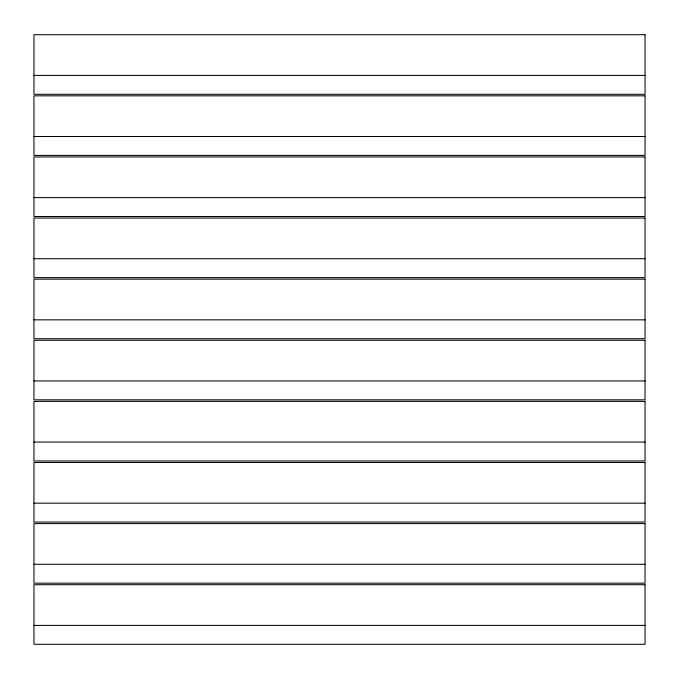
<?xml version="1.0" encoding="UTF-8"?>
<svg xmlns="http://www.w3.org/2000/svg" width="679" height="679" viewBox="0 0 679 679"><rect width="100%" height="100%" fill="white"/><g stroke="black" fill="none" stroke-linecap="round" stroke-linejoin="round"><path stroke-width="1.02" d="M33.95 75.403L645.05 75.403M33.95 136.513L645.05 136.513M33.95 197.623L645.05 197.623M33.95 258.733L645.05 258.733M33.95 319.843L645.05 319.843M33.95 380.953L645.05 380.953M33.95 442.063L645.05 442.063M33.95 503.173L645.05 503.173M33.95 564.283L645.05 564.283M33.95 625.393L645.05 625.393M645.05 34.722L33.95 34.722L33.95 94.288L645.05 94.288L645.05 34.722M645.05 95.832L33.95 95.832L33.95 155.398L645.05 155.398L645.05 95.832M645.05 156.942L33.95 156.942L33.95 216.508L645.05 216.508L645.05 156.942M645.05 218.052L33.95 218.052L33.95 277.618L645.05 277.618L645.05 218.052M645.05 279.162L33.95 279.162L33.95 338.728L645.05 338.728L645.05 279.162M645.05 340.272L33.95 340.272L33.95 399.838L645.05 399.838L645.05 340.272M645.05 401.382L33.95 401.382L33.95 460.948L645.05 460.948L645.05 401.382M645.05 462.492L33.95 462.492L33.95 522.058L645.05 522.058L645.05 462.492M645.05 523.602L33.95 523.602L33.95 583.168L645.05 583.168L645.05 523.602M645.05 584.712L33.95 584.712L33.95 644.278L645.05 644.278L645.05 584.712"/></g></svg>
